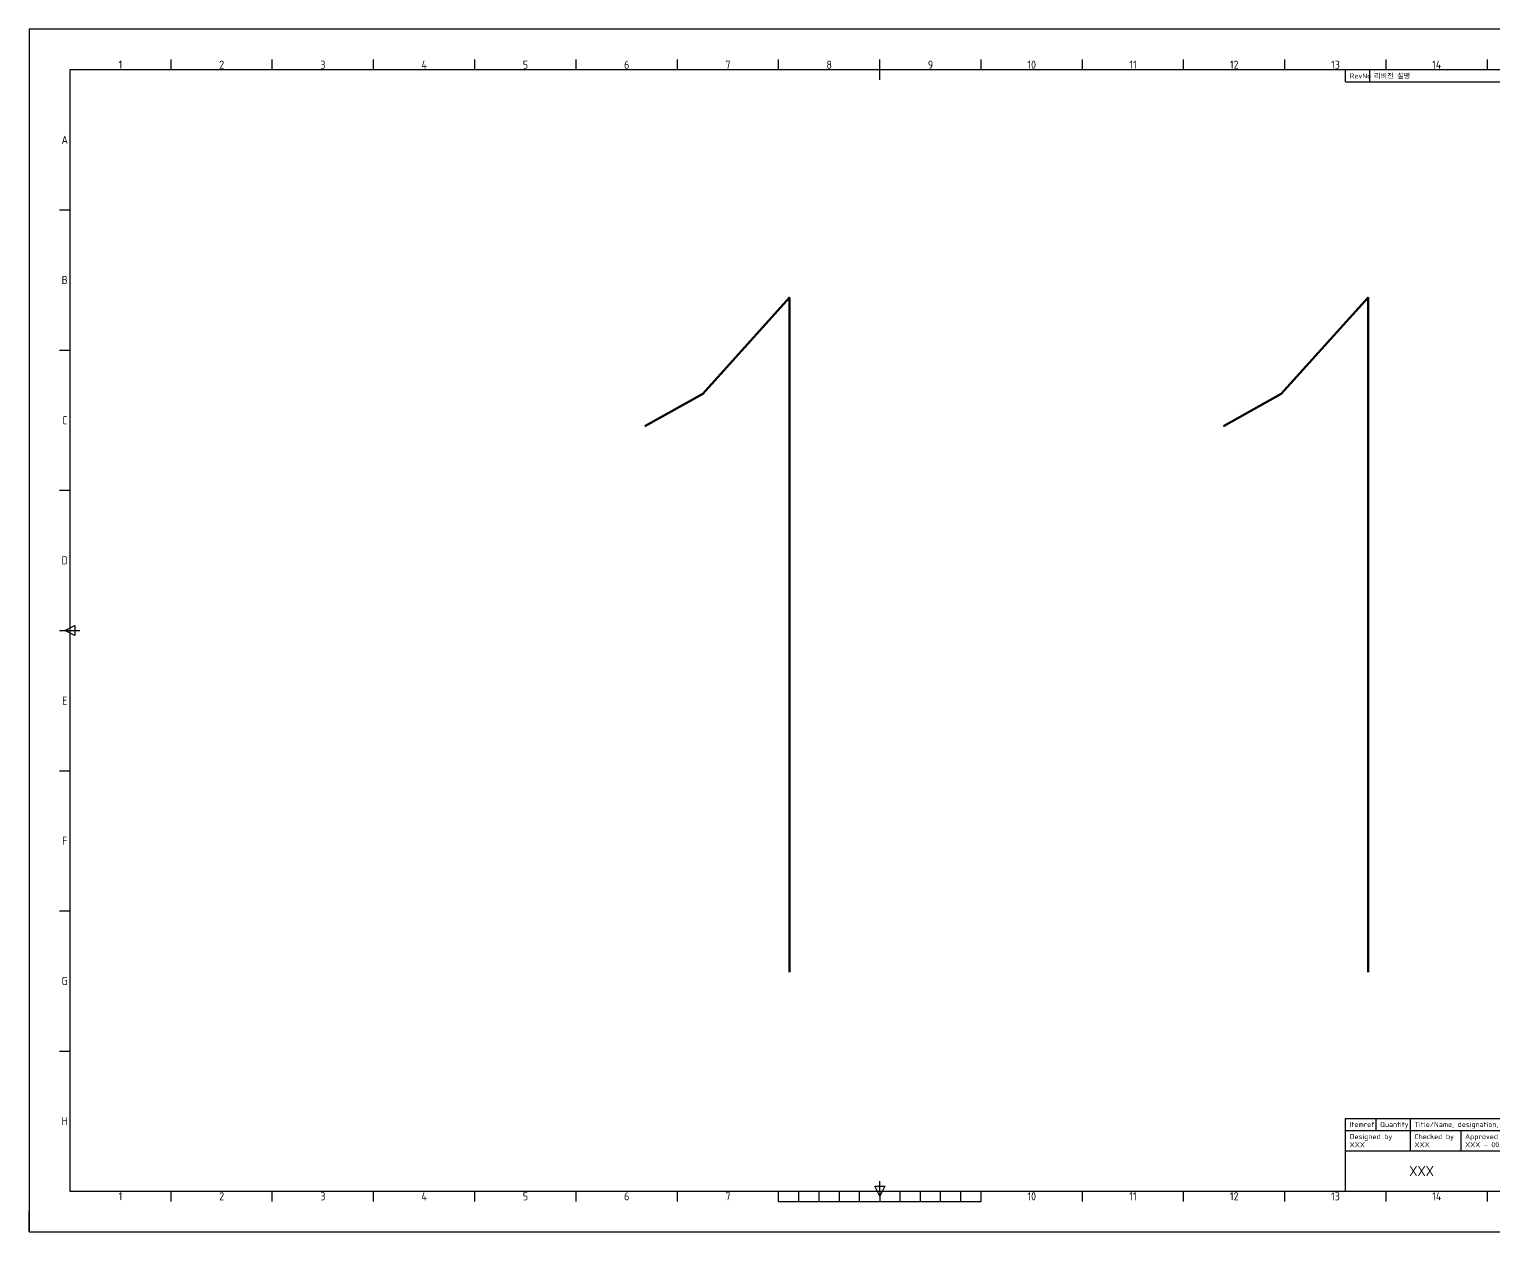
# Model space of a CAD drawing. Header units: millimetres. Extents: x 0 to 253659, y 0 to 59400.
# Drawn here: x 178059 to 210599, y 0 to 26730 of the extents above; entities that cross this region are included whole.
import ezdxf
from ezdxf.enums import TextEntityAlignment as Align

# ---------------------------------------------------------------- set-up
doc = ezdxf.new("R2010")
doc.units = ezdxf.units.MM
doc.header["$LTSCALE"] = 200
doc.header["$MEASUREMENT"] = 0
doc.layers.get('0').update_dxf_attribs({"linetype": 'CONTINUOUS'})
doc.layers.add('A-벽', color=7, linetype='CONTINUOUS')
doc.layers.add('제목 블록', color=7, linetype='CONTINUOUS')
doc.styles.add('ISO Proportional', font='isocp.shx')
doc.styles.add('ROMANS', font='ROMANS', dxfattribs={"height": 300})

# ---------------------------------------------------------------- blocks, each defined once
blk = doc.blocks.new('ISO A1 제목 블록')
at = {"color": 5}
blk.add_lwpolyline([(0, 0), (840, 0), (840, 594), (0, 594)], close=True, dxfattribs=at)
at = {"layer": '제목 블록'}
for p, q in [((10, 594), (0, 594)), ((0, 594), (0, 584)), ((70, 574), (70, 579)), ((120, 574), (120, 579)), ((170, 574), (170, 579)), ((220, 574), (220, 579)), ((270, 574), (270, 579)), ((320, 574), (320, 579)), ((370, 574), (370, 579)), ((420, 569), (420, 579)), ((470, 574), (470, 579)), ((520, 574), (520, 579)), ((570, 574), (570, 579)), ((620, 574), (620, 579)), ((670, 574), (670, 579)), ((720, 574), (720, 579)), ((820, 574), (20, 574)), ((20, 574), (20, 20)), ((650, 568), (650, 574)), ((662, 568), (662, 574)), ((650, 568), (820, 568)), ((15, 504.75), (20, 504.75)), ((15, 435.5), (20, 435.5)), ((15, 366.25), (20, 366.25)), ((15, 297), (25, 297)), ((17.5, 297), (22.5, 299.5)), ((22.5, 294.5), (17.5, 297)), ((22.5, 299.5), (22.5, 294.5)), ((15, 227.75), (20, 227.75)), ((15, 158.5), (20, 158.5)), ((15, 89.25), (20, 89.25)), ((650, 56), (820, 56)), ((650, 50), (650, 56)), ((665, 50), (665, 56)), ((682, 50), (682, 56)), ((650, 50), (820, 50)), ((650, 20), (650, 50)), ((682, 40), (682, 50)), ((707, 40), (707, 50)), ((650, 40), (820, 40)), ((417.5, 22.5), (422.5, 22.5)), ((420, 17.5), (417.5, 22.5)), ((420, 20), (420, 25)), ((422.5, 22.5), (420, 17.5)), ((20, 20), (820, 20)), ((70, 15), (70, 20)), ((120, 15), (120, 20)), ((170, 15), (170, 20)), ((220, 15), (220, 20)), ((270, 15), (270, 20)), ((320, 15), (320, 20)), ((370, 15), (370, 20)), ((370, 15), (470, 15)), ((380, 15), (380, 20)), ((390, 15), (390, 20)), ((400, 15), (400, 20)), ((410, 15), (410, 20)), ((420, 20), (420, 15)), ((430, 15), (430, 20)), ((440, 15), (440, 20)), ((450, 15), (450, 20)), ((460, 15), (460, 20)), ((470, 15), (470, 20)), ((520, 15), (520, 20)), ((570, 15), (570, 20)), ((620, 15), (620, 20)), ((670, 15), (670, 20)), ((720, 15), (720, 20)), ((0, 0), (0, 10)), ((0, 0), (10, 0))]:
    blk.add_line(p, q, dxfattribs=at)
at = {"layer": '제목 블록', "style": 'ISO Proportional'}
for s, p in [('1', (45, 576.5)), ('2', (95, 576.5)), ('3', (145, 576.5)), ('4', (195, 576.5)), ('5', (245, 576.5)), ('6', (295, 576.5)), ('7', (345, 576.5)), ('8', (395, 576.5)), ('9', (445, 576.5)), ('10', (495, 576.5)), ('11', (545, 576.5)), ('12', (595, 576.5)), ('13', (645, 576.5)), ('14', (695, 576.5)), ('A', (17.5, 539.375)), ('B', (17.5, 470.125)), ('C', (17.5, 400.875)), ('D', (17.5, 331.625)), ('E', (17.5, 262.375)), ('F', (17.5, 193.125)), ('G', (17.5, 123.875)), ('H', (17.5, 54.625)), ('1', (45, 17.5)), ('2', (95, 17.5)), ('3', (145, 17.5)), ('4', (195, 17.5)), ('5', (245, 17.5)), ('6', (295, 17.5)), ('7', (345, 17.5)), ('10', (495, 17.5)), ('11', (545, 17.5)), ('12', (595, 17.5)), ('13', (645, 17.5)), ('14', (695, 17.5))]:
    blk.add_text(s, height=4, dxfattribs=at).set_placement(p, align=Align.MIDDLE)
for s, p in [('RevNo', (652, 571)), ('리비전 설명', (664, 571)), ('Itemref', (652, 53)), ('Quantity', (667, 53)), ('Title/Name, designation, material, dimension etc', (684, 53)), ('Designed by', (652, 47)), ('Checked by', (684, 47)), ('Approved by - date', (709, 47))]:
    blk.add_text(s, height=2.5, dxfattribs=at).set_placement(p, align=Align.MIDDLE_LEFT)
at = {"layer": '제목 블록', "style": 'ISO Proportional', "flags": 8}
for tag, p in [('DESIGNED_BY', (652, 43)), ('CHECKED_BY', (684, 43)), ('APPROVED_BY_DATE', (709, 43)), ('FILENAME', (747, 43)), ('DATE', (772, 43)), ('SCALE', (802, 43)), ('EDITION', (787, 23)), ('SHEET', (802, 23))]:
    blk.add_attdef(tag, text='', height=2.5, dxfattribs=at).set_placement(p, align=Align.MIDDLE_LEFT)
for tag, height, p in [('TITLE', 5, (772.5, 35)), ('OWNER', 5, (687.5, 30)), ('DRAWING_NUMBER', 3, (755, 25))]:
    blk.add_attdef(tag, text='', height=height, dxfattribs=at).set_placement(p, align=Align.MIDDLE)

msp = doc.modelspace()

# ---------------------------------------------------------------- block references
at = {"layer": '제목 블록'}
ref = msp.add_blockref('ISO A1 제목 블록', (178058.578, 0), dxfattribs=dict(at, xscale=45, yscale=45, zscale=45))
ref.add_attrib('CHECKED_BY', 'XXX', dxfattribs={"height": 112.5, "style": 'ISO Proportional'}).set_placement((208838.578, 1935), align=Align.MIDDLE_LEFT)
ref.add_attrib('OWNER', 'XXX', dxfattribs={"height": 225, "style": 'ISO Proportional'}).set_placement((208996.078, 1350), align=Align.MIDDLE)
ref.add_attrib('DESIGNED_BY', 'XXX', dxfattribs={"height": 112.5, "style": 'ISO Proportional'}).set_placement((207398.578, 1935), align=Align.MIDDLE_LEFT)
ref.add_attrib('APPROVED_BY_DATE', 'XXX - 00/00/00', dxfattribs={"height": 112.5, "style": 'ISO Proportional'}).set_placement((209963.578, 1935), align=Align.MIDDLE_LEFT)

# ---------------------------------------------------------------- texts
at = {"layer": 'A-벽', "insert": (187878.957, 20767.112), "char_height": 15000, "attachment_point": 1, "style": 'ROMANS'}
msp.add_mtext_dynamic_manual_height_columns('11', width=367.11901, gutter_width=12.5, heights=[0], dxfattribs=at)

doc.saveas('drawing.dxf')
